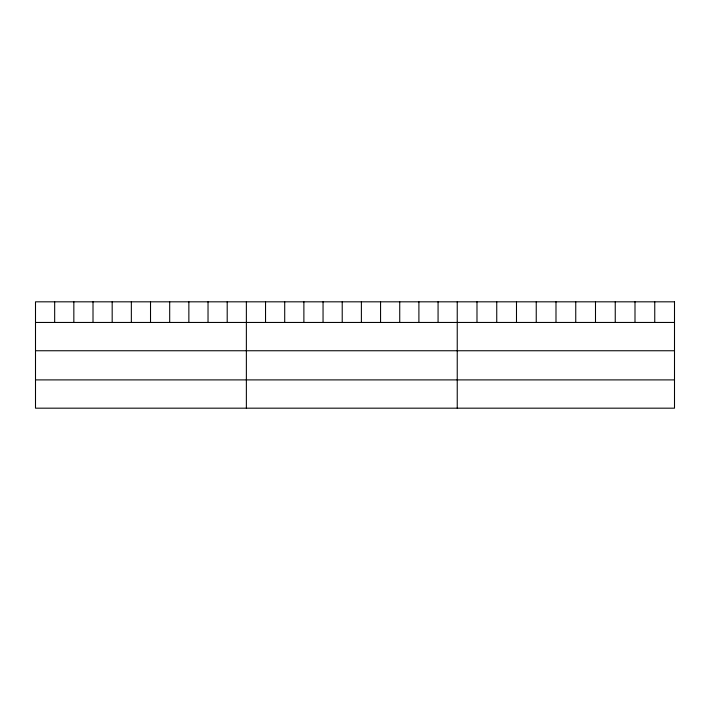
<?xml version="1.0" encoding="UTF-8"?>
<svg xmlns="http://www.w3.org/2000/svg" width="710" height="710" viewBox="0 0 710 710"><rect width="100%" height="100%" fill="white"/><g stroke="black" fill="none" stroke-linecap="round" stroke-linejoin="round"><path stroke-width="1.06" d="M35.5 322.455L674.5 322.455M35.5 350.749L674.5 350.749M35.5 379.894L674.5 379.894M654.753 301.821L654.753 322.455M634.997 301.821L634.997 322.455M615.25 301.821L615.25 322.455M595.495 301.821L595.495 322.455M575.748 301.821L575.748 322.455M555.992 301.821L555.992 322.455M536.245 301.821L536.245 322.455M516.49 301.821L516.49 322.455M496.743 301.821L496.743 322.455M476.987 301.821L476.987 322.455M457.24 301.821L457.24 408.179M438.07 301.821L438.07 322.455M418.9 301.821L418.9 322.455M399.73 301.821L399.73 322.455M380.56 301.821L380.56 322.455M361.39 301.821L361.39 322.455M342.22 301.821L342.22 322.455M323.05 301.821L323.05 322.455M303.88 301.821L303.88 322.455M284.71 301.821L284.71 322.455M265.54 301.821L265.54 322.455M246.37 301.821L246.37 408.179M227.2 301.821L227.2 322.455M208.03 301.821L208.03 322.455M188.86 301.821L188.86 322.455M169.69 301.821L169.69 322.455M150.52 301.821L150.52 322.455M131.35 301.821L131.35 322.455M112.18 301.821L112.18 322.455M93.01 301.821L93.01 322.455M73.84 301.821L73.84 322.455M54.67 301.821L54.67 322.455M674.5 301.821L35.5 301.821L35.5 408.179L674.5 408.179L674.5 301.821"/></g></svg>
